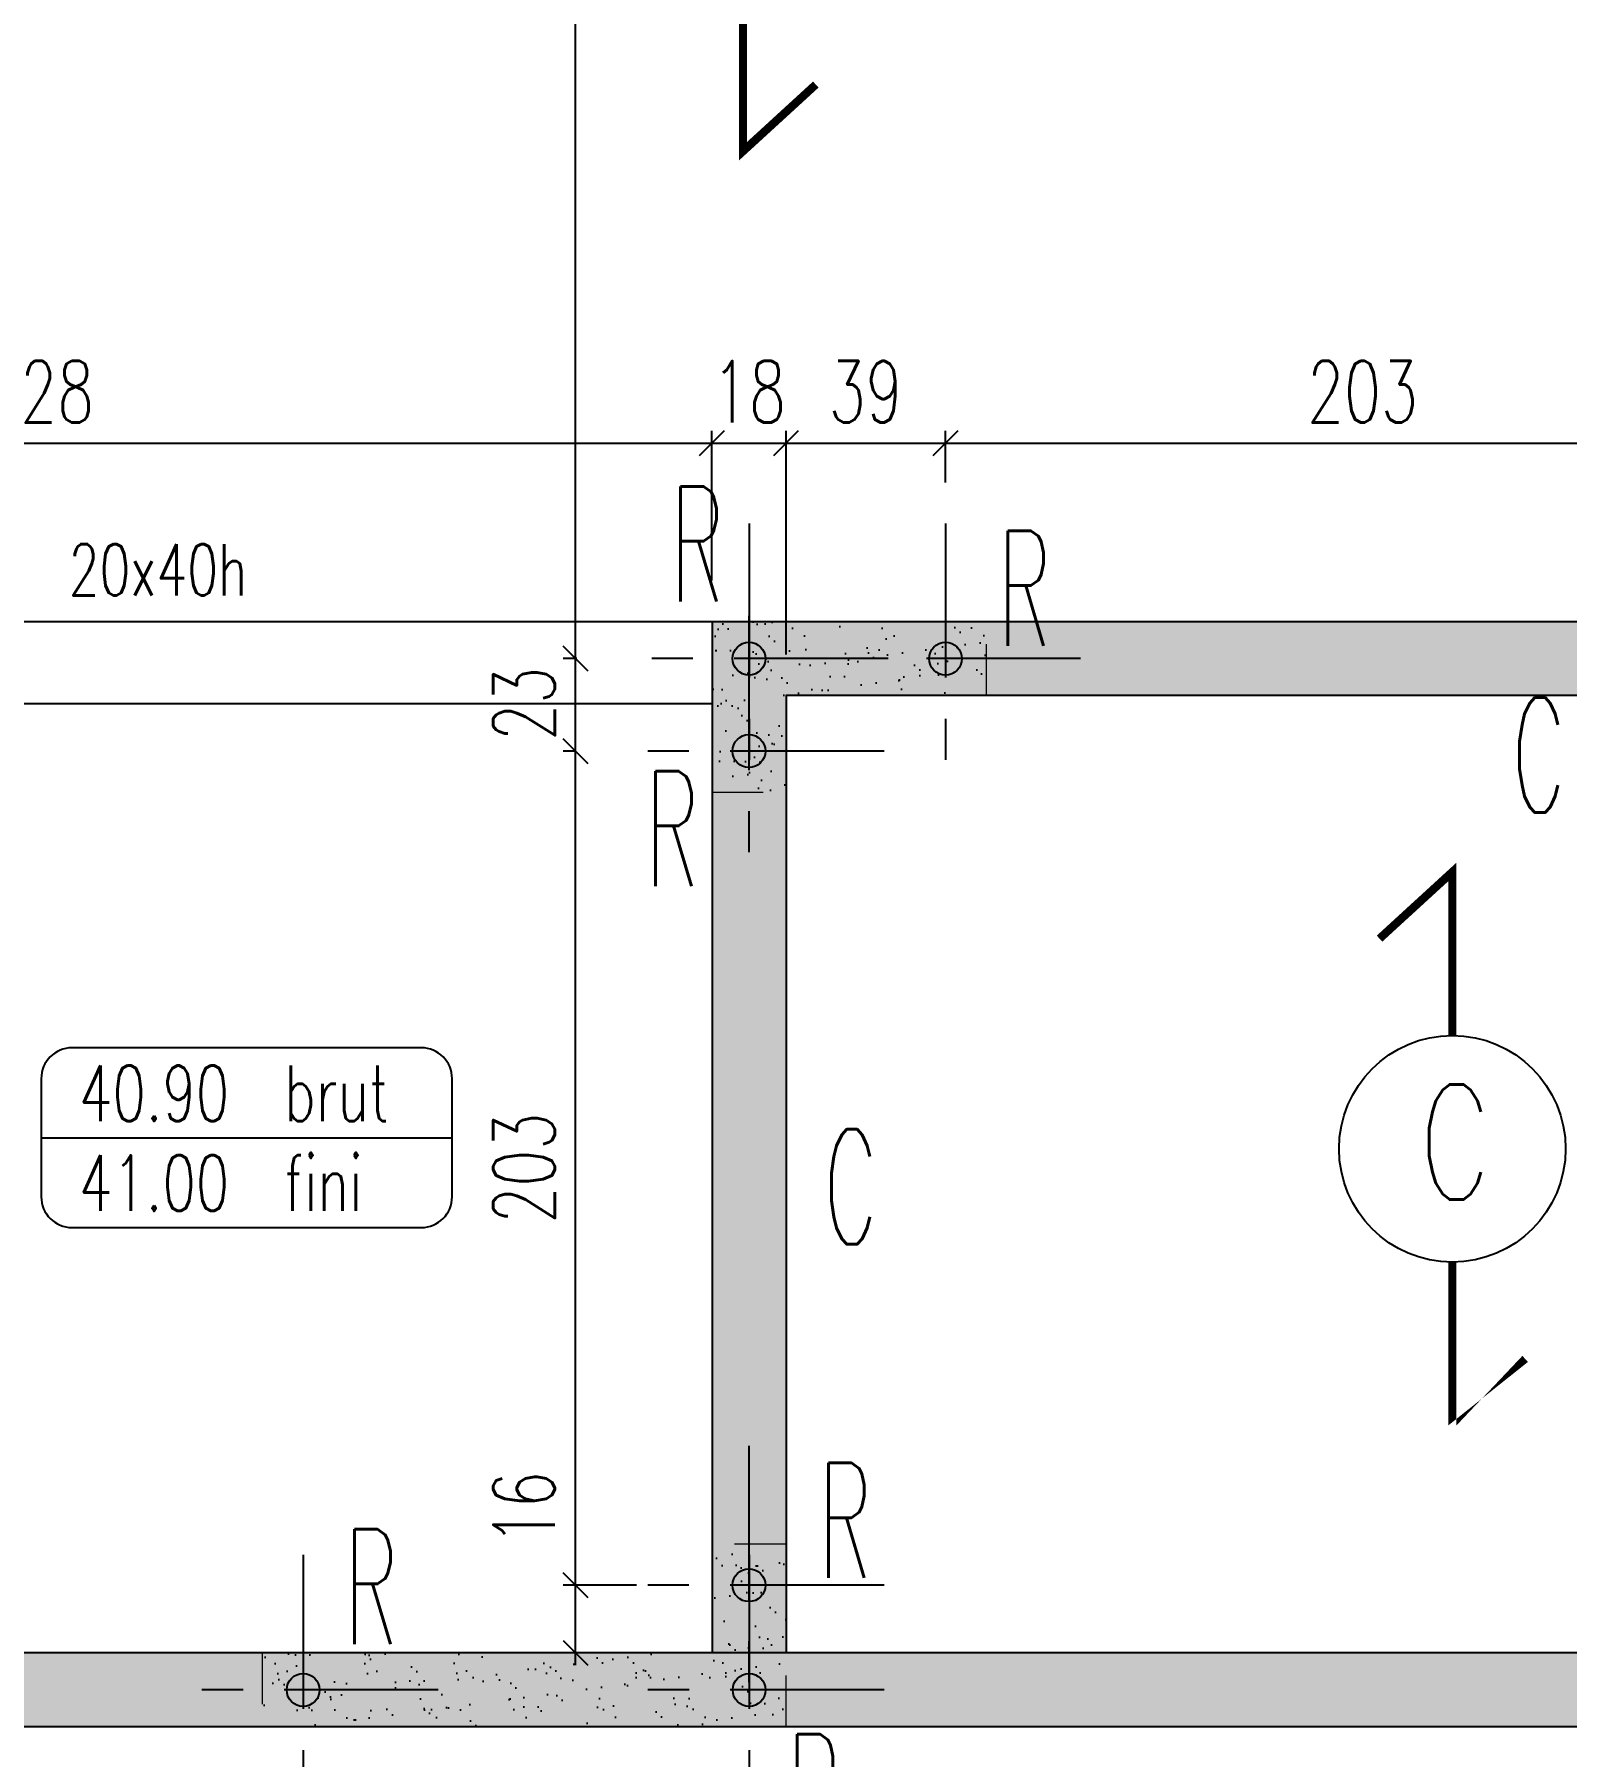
# Model space of a CAD drawing. Extents: x 308 to 437, y -199 to -146.
# Drawn here: x 420.174 to 423.903, y -184.368 to -180.177 of the extents above; entities that cross this region are included whole.
import ezdxf
from ezdxf.enums import TextEntityAlignment as Align

# ---------------------------------------------------------------- set-up
doc = ezdxf.new("R2010")
doc.units = 0
doc.header["$LTSCALE"] = 0.5
doc.header["$MEASUREMENT"] = 0
for name, pattern in [('AXES2', [1.125, 0.75, -0.125, 0.125, -0.125]), ('CACHE', [0.375, 0.25, -0.125]), ('DISCONTINU2', [0.375, 0.25, -0.125])]:
    doc.linetypes.add(name, pattern=pattern)
doc.layers.get('DEFPOINTS').update_dxf_attribs({"linetype": 'CONTINUOUS'})
for name, color, linetype in [('AXES', 6, 'AXES2'), ('COTATION', 7, 'CONTINUOUS'), ('HABILLAGE', 7, 'CONTINUOUS'), ('MURS', 3, 'CONTINUOUS'), ('PLANCHER', 7, 'CONTINUOUS'), ('POCHAGE', 254, 'CONTINUOUS'), ('POUTRES', 2, 'CONTINUOUS'), ('RAID', 1, 'CONTINUOUS'), ('RDC', 7, 'DISCONTINU2'), ('REPERAGE', 4, 'CONTINUOUS'), ('REPERE-CHAI', 4, 'CONTINUOUS'), ('REPERE-RAID', 4, 'CONTINUOUS')]:
    doc.layers.add(name, color=color, linetype=linetype)
doc.styles.add('ROMANS8', font='romans.shx', dxfattribs={"width": 0.7})
doc.styles.get("Standard").update_dxf_attribs({"font": 'txt.shx'})
doc.dimstyles.new('COT50 cm', dxfattribs={"dimtxt": 0.15, "dimasz": 0.06, "dimexe": 0.03, "dimexo": 0.1, "dimgap": 0.05, "dimtad": 1, "dimdec": 0, "dimlfac": 100, "dimzin": 0, "dimdsep": 46, "dimtxsty": 'ROMANS8', "dimblk1": 'OBLIQUE', "dimblk2": 'OBLIQUE', "dimsah": 1, "dimcen": 0.03, "dimdle": 0.03, "dimclrt": 1, "dimadec": 0, "dimazin": 0, "dimtfac": 1, "dimtdec": 0, "dimtmove": 0, "dimatfit": 3, "dimfxl": 0, "dimtolj": 1, "dimtzin": 0, "dimlwd": -1, "dimlwe": -1, "dimarcsym": 0})
pattern_1 = [(37.50000000000001, (-167.6973566364867, -4.289944968149939e-07), (-0.004409535067672572, 0.1348776638309211), [0, -0.1064, 0, -0.119, 0, -0.11375]), (7.499999999999999, (-167.6973566364867, -4.289944968149939e-07), (0.1238843693687409, 0.1975502245660818), [0, -0.0574, 0, -0.09590000000000001, 0, -0.03675]), (327.5, (-167.7834566364867, -4.289944968149939e-07), (0.2179899303226047, 0.000396133747587546), [0, -0.035, 0, -0.126, 0, -0.1645]), (317.5, (-167.7834566364867, -4.289944968149939e-07), (0.2104288623200606, 0.06143728954539746), [0, -0.0175, 0, -0.0826, 0, -0.09450000000000001])]
pattern_2 = [(37.50000000000001, (-513.7932252132141, 160.441264554556), (-0.004409535067672572, 0.1348776638309211), [0, -0.1064, 0, -0.119, 0, -0.11375]), (7.499999999999999, (-513.7932252132141, 160.441264554556), (0.1238843693687409, 0.1975502245660818), [0, -0.0574, 0, -0.09590000000000001, 0, -0.03675]), (327.5, (-513.8793252132141, 160.441264554556), (0.2179899303226047, 0.000396133747587546), [0, -0.035, 0, -0.126, 0, -0.1645]), (317.5, (-513.8793252132141, 160.441264554556), (0.2104288623200606, 0.06143728954539746), [0, -0.0175, 0, -0.0826, 0, -0.09450000000000001])]

# ---------------------------------------------------------------- blocks, each defined once
blk = doc.blocks.new('139')
at = {"layer": 'HABILLAGE', "color": 7}
blk.add_line((-0.6647674193192543, 0), (0.6647674193192543, 0), dxfattribs=at)
at = {"layer": 'HABILLAGE'}
blk.add_lwpolyline([(-0.5647674193192529, -0.2909585148416696), (0.5647674193192636, -0.2909585148416696, 0.414213562373095), (0.6647674193192632, -0.1909585148416681), (0.6647674193192614, 0.1909585148416717, 0.414213562373095), (0.5647674193192618, 0.2909585148416731), (-0.5647674193192529, 0.2909585148416767, 0.4142135623730961), (-0.6647674193192525, 0.1909585148416753), (-0.6647674193192525, -0.1909585148416681, 0.414213562373095)], format="xyb", close=True, dxfattribs=at)
at = {"layer": 'HABILLAGE', "color": 1, "width": 0.7}
for s, p in [('brut', (0.1214602672022504, 0.05395632803437067)), ('fini', (0.1214602672022504, -0.2370021868072989))]:
    blk.add_text(s, height=0.18, dxfattribs=at).set_placement(p)
for tag, p in [('NIVBRUT', (-0.5425253203965941, 0.05395632803437067)), ('NIVFINI', (-0.5425253203965941, -0.2370021868072989))]:
    blk.add_attdef(tag, p, '', height=0.18, dxfattribs=at)
blk = doc.blocks.new('_Oblique')
at = {"layer": 'COTATION', "color": 0, "lineweight": -2}
blk.add_line((-0.5, -0.5), (0.5, 0.5), dxfattribs=at)
blk = doc.blocks.new('*D1241')
at = {"layer": 'COTATION', "color": 0, "transparency": 16777216}
for p, q in [((421.4909964003459, -183.9512738963512), (421.4909964003459, -183.6362738963512)), ((421.6397421891355, -183.9512738963512), (421.4609964003459, -183.9512738963512)), ((421.4909964003459, -184.1462371879984), (421.4909964003459, -183.9512738963512)), ((421.6397421891355, -184.1162371879984), (421.4609964003459, -184.1162371879984))]:
    blk.add_line(p, q, dxfattribs=at)
at = {"layer": 'DEFPOINTS', "color": 0, "transparency": 16777216}
for p in [(421.4909964003459, -183.9512738963512), (421.7397421891355, -183.9512738963512), (421.7397421891355, -184.1162371879984)]:
    blk.add_point(p, dxfattribs=at)
at = {"layer": 'COTATION', "color": 0, "transparency": 16777216, "xscale": 0.06, "yscale": 0.06, "zscale": 0.06}
for p, rotation in [((421.4909964003459, -183.9512738963512), 90), ((421.4909964003459, -184.1162371879984), 270)]:
    blk.add_blockref('_Oblique', p, dxfattribs=dict(at, rotation=rotation))
at = {"layer": 'COTATION', "color": 1, "transparency": 16777216, "insert": (421.365996400346, -183.7637738963511), "char_height": 0.15, "attachment_point": 5, "rotation": 90, "style": 'ROMANS8'}
blk.add_mtext('\\A1;16', dxfattribs=at)
blk = doc.blocks.new('*D1242')
at = {"layer": 'COTATION', "color": 0, "transparency": 16777216}
for p, q in [((421.4909964003459, -183.9812738963512), (421.4909964003459, -181.8912654549372)), ((421.4909964003459, -181.9212654549372), (421.4609964003459, -181.9212654549372)), ((421.6397421891355, -183.9512738963512), (421.4609964003459, -183.9512738963512))]:
    blk.add_line(p, q, dxfattribs=at)
at = {"layer": 'DEFPOINTS', "color": 0, "transparency": 16777216}
for p in [(421.4909964003459, -181.9212654549372), (421.5844225059705, -181.9212654549372), (421.7397421891355, -183.9512738963512)]:
    blk.add_point(p, dxfattribs=at)
at = {"layer": 'COTATION', "color": 0, "transparency": 16777216, "xscale": 0.06, "yscale": 0.06, "zscale": 0.06}
for p, rotation in [((421.4909964003459, -181.9212654549372), 90), ((421.4909964003459, -183.9512738963512), 270)]:
    blk.add_blockref('_Oblique', p, dxfattribs=dict(at, rotation=rotation))
at = {"layer": 'COTATION', "color": 1, "transparency": 16777216, "insert": (421.365996400346, -182.9362696756441), "char_height": 0.15, "attachment_point": 5, "rotation": 90, "style": 'ROMANS8'}
blk.add_mtext('\\A1;203', dxfattribs=at)
blk = doc.blocks.new('*D1243')
at = {"layer": 'COTATION', "color": 0, "transparency": 16777216}
for p, q in [((421.4909964003459, -181.9512654549372), (421.4909964003459, -181.6662651973614)), ((421.4942174900123, -181.6962651973614), (421.4609964003459, -181.6962651973614)), ((421.4909964003459, -181.9212654549372), (421.4609964003459, -181.9212654549372))]:
    blk.add_line(p, q, dxfattribs=at)
at = {"layer": 'DEFPOINTS', "color": 0, "transparency": 16777216}
for p in [(421.4909964003459, -181.6962651973614), (421.5942174900123, -181.6962651973614), (421.5844225059705, -181.9212654549372)]:
    blk.add_point(p, dxfattribs=at)
at = {"layer": 'COTATION', "color": 0, "transparency": 16777216, "xscale": 0.06, "yscale": 0.06, "zscale": 0.06}
for p, rotation in [((421.4909964003459, -181.6962651973614), 90), ((421.4909964003459, -181.9212654549372), 270)]:
    blk.add_blockref('_Oblique', p, dxfattribs=dict(at, rotation=rotation))
at = {"layer": 'COTATION', "color": 1, "transparency": 16777216, "insert": (421.3659964003459, -181.8062664019803), "char_height": 0.15, "attachment_point": 5, "rotation": 90, "style": 'ROMANS8'}
blk.add_mtext('\\A1;23', dxfattribs=at)
blk = doc.blocks.new('*D1244')
at = {"layer": 'COTATION', "color": 0, "transparency": 16777216}
for p, q in [((421.6899674485092, -178.2062778944558), (421.4609964003459, -178.2062778944558)), ((421.4909964003459, -181.7262651973614), (421.4909964003459, -178.1762778944558)), ((421.4942174900123, -181.6962651973614), (421.4609964003459, -181.6962651973614))]:
    blk.add_line(p, q, dxfattribs=at)
at = {"layer": 'DEFPOINTS', "color": 0, "transparency": 16777216}
for p in [(421.4909964003459, -178.2062778944558), (421.7899674485092, -178.2062778944558), (421.5942174900123, -181.6962651973614)]:
    blk.add_point(p, dxfattribs=at)
at = {"layer": 'COTATION', "color": 0, "transparency": 16777216, "xscale": 0.06, "yscale": 0.06, "zscale": 0.06}
for p, rotation in [((421.4909964003459, -178.2062778944558), 90), ((421.4909964003459, -181.6962651973614), 270)]:
    blk.add_blockref('_Oblique', p, dxfattribs=dict(at, rotation=rotation))
at = {"layer": 'COTATION', "color": 1, "transparency": 16777216, "insert": (421.365996400346, -179.9512715459085), "char_height": 0.15, "attachment_point": 5, "rotation": 90, "style": 'ROMANS8'}
blk.add_mtext('\\A1;349', dxfattribs=at)
blk = doc.blocks.new('*D1462')
at = {"layer": 'COTATION', "color": 0, "transparency": 16777216}
for p, q in [((425.7065407434476, -184.3962649835464), (425.7065407434476, -185.2895429864402)), ((421.9136696866532, -184.635142492863), (421.9136696866532, -185.2895429864402)), ((421.8836696866532, -185.2595429864402), (425.7365407434476, -185.2595429864402))]:
    blk.add_line(p, q, dxfattribs=at)
at = {"layer": 'DEFPOINTS', "color": 0, "transparency": 16777216}
for p in [(425.7065407434476, -184.2962649835464), (421.9136696866532, -184.535142492863), (425.7065407434476, -185.2595429864402)]:
    blk.add_point(p, dxfattribs=at)
at = {"layer": 'COTATION', "color": 0, "transparency": 16777216, "xscale": 0.06, "yscale": 0.06, "zscale": 0.06, "rotation": 180}
blk.add_blockref('_Oblique', (421.9136696866532, -185.2595429864402), dxfattribs=at)
at = {"layer": 'COTATION', "color": 0, "transparency": 16777216, "xscale": 0.06, "yscale": 0.06, "zscale": 0.06}
blk.add_blockref('_Oblique', (425.7065407434476, -185.2595429864402), dxfattribs=at)
at = {"layer": 'COTATION', "color": 1, "transparency": 16777216, "insert": (423.8101052150504, -185.1345429864402), "char_height": 0.15, "attachment_point": 5, "style": 'ROMANS8'}
blk.add_mtext('\\A1;379', dxfattribs=at)
blk = doc.blocks.new('*D1470')
at = {"layer": 'COTATION', "color": 0, "transparency": 16777216}
for p, q in [((418.5463093594397, -181.2755705197512), (418.5463093594397, -181.1416903498241)), ((421.8231507340809, -181.5062654121868), (421.8231507340809, -181.1416903498241)), ((418.5163093594397, -181.1716903498241), (421.8531507340808, -181.1716903498241))]:
    blk.add_line(p, q, dxfattribs=at)
at = {"layer": 'DEFPOINTS', "color": 0, "transparency": 16777216}
for p in [(421.8231507340809, -181.1716903498241), (418.5463093594397, -181.3755705197512), (421.8231507340809, -181.6062654121868)]:
    blk.add_point(p, dxfattribs=at)
at = {"layer": 'COTATION', "color": 0, "transparency": 16777216, "xscale": 0.06, "yscale": 0.06, "zscale": 0.06, "rotation": 180}
blk.add_blockref('_Oblique', (418.5463093594397, -181.1716903498241), dxfattribs=at)
at = {"layer": 'COTATION', "color": 0, "transparency": 16777216, "xscale": 0.06, "yscale": 0.06, "zscale": 0.06}
blk.add_blockref('_Oblique', (421.8231507340809, -181.1716903498241), dxfattribs=at)
at = {"layer": 'COTATION', "color": 1, "transparency": 16777216, "insert": (420.1847300467603, -181.0466903498241), "char_height": 0.15, "attachment_point": 5, "style": 'ROMANS8'}
blk.add_mtext('\\A1;328', dxfattribs=at)
blk = doc.blocks.new('*D1471')
at = {"layer": 'COTATION', "color": 0, "transparency": 16777216}
for p, q in [((421.8231507340809, -181.5062654121868), (421.8231507340809, -181.1416903498241)), ((422.0034314396929, -181.6862649831923), (422.0034314396929, -181.1416903498241)), ((421.7931507340809, -181.1716903498241), (422.0334314396928, -181.1716903498241))]:
    blk.add_line(p, q, dxfattribs=at)
at = {"layer": 'DEFPOINTS', "color": 0, "transparency": 16777216}
for p in [(422.0034314396929, -181.1716903498241), (421.8231507340809, -181.6062654121868), (422.0034314396929, -181.7862649831923)]:
    blk.add_point(p, dxfattribs=at)
at = {"layer": 'COTATION', "color": 0, "transparency": 16777216, "xscale": 0.06, "yscale": 0.06, "zscale": 0.06, "rotation": 180}
blk.add_blockref('_Oblique', (421.8231507340809, -181.1716903498241), dxfattribs=at)
at = {"layer": 'COTATION', "color": 0, "transparency": 16777216, "xscale": 0.06, "yscale": 0.06, "zscale": 0.06}
blk.add_blockref('_Oblique', (422.0034314396929, -181.1716903498241), dxfattribs=at)
at = {"layer": 'COTATION', "color": 1, "transparency": 16777216, "insert": (421.9132910868868, -181.0466903498241), "char_height": 0.15, "attachment_point": 5, "style": 'ROMANS8'}
blk.add_mtext('\\A1;18', dxfattribs=at)
blk = doc.blocks.new('*D1472')
at = {"layer": 'COTATION', "color": 0, "transparency": 16777216}
for p, q in [((422.0034314396929, -181.6862649831923), (422.0034314396929, -181.1416903498241)), ((422.3915377967169, -181.2674057311642), (422.3915377967169, -181.1416903498241)), ((421.9734314396929, -181.1716903498241), (422.4215377967168, -181.1716903498241))]:
    blk.add_line(p, q, dxfattribs=at)
at = {"layer": 'DEFPOINTS', "color": 0, "transparency": 16777216}
for p in [(422.3915377967169, -181.1716903498241), (422.3915377967169, -181.3674057311642), (422.0034314396929, -181.7862649831923)]:
    blk.add_point(p, dxfattribs=at)
at = {"layer": 'COTATION', "color": 0, "transparency": 16777216, "xscale": 0.06, "yscale": 0.06, "zscale": 0.06, "rotation": 180}
blk.add_blockref('_Oblique', (422.0034314396929, -181.1716903498241), dxfattribs=at)
at = {"layer": 'COTATION', "color": 0, "transparency": 16777216, "xscale": 0.06, "yscale": 0.06, "zscale": 0.06}
blk.add_blockref('_Oblique', (422.3915377967169, -181.1716903498241), dxfattribs=at)
at = {"layer": 'COTATION', "color": 1, "transparency": 16777216, "insert": (422.1974846182048, -181.0466903498241), "char_height": 0.15, "attachment_point": 5, "style": 'ROMANS8'}
blk.add_mtext('\\A1;39', dxfattribs=at)
blk = doc.blocks.new('*D1473')
at = {"layer": 'COTATION', "color": 0, "transparency": 16777216}
for p, q in [((422.3915377967169, -181.2674057311642), (422.3915377967169, -181.1416903498241)), ((424.4214760931306, -181.2937578718915), (424.4214760931306, -181.1416903498241)), ((422.3615377967169, -181.1716903498241), (424.4514760931306, -181.1716903498241))]:
    blk.add_line(p, q, dxfattribs=at)
at = {"layer": 'DEFPOINTS', "color": 0, "transparency": 16777216}
for p in [(424.4214760931306, -181.1716903498241), (422.3915377967169, -181.3674057311642), (424.4214760931306, -181.3937578718915)]:
    blk.add_point(p, dxfattribs=at)
at = {"layer": 'COTATION', "color": 0, "transparency": 16777216, "xscale": 0.06, "yscale": 0.06, "zscale": 0.06, "rotation": 180}
blk.add_blockref('_Oblique', (422.3915377967169, -181.1716903498241), dxfattribs=at)
at = {"layer": 'COTATION', "color": 0, "transparency": 16777216, "xscale": 0.06, "yscale": 0.06, "zscale": 0.06}
blk.add_blockref('_Oblique', (424.4214760931306, -181.1716903498241), dxfattribs=at)
at = {"layer": 'COTATION', "color": 1, "transparency": 16777216, "insert": (423.4065069449238, -181.0466903498241), "char_height": 0.15, "attachment_point": 5, "style": 'ROMANS8'}
blk.add_mtext('\\A1;203', dxfattribs=at)
blk = doc.blocks.new('A$C6B096A38')
at = {"layer": 'POCHAGE'}
h = blk.add_hatch(dxfattribs=at)
h.set_pattern_fill('AR-SAND', color=0, scale=0.07)
h.set_pattern_definition(pattern_2)
h.paths.add_polyline_path([(76.3956721666458, -21.16500042863629), (75.72728215735344, -21.16500042863629), (75.72728215735344, -21.34499999999389), (75.72728215735344, -21.5799999999939), (75.90756288878583, -21.5799999999939), (75.90756288878583, -21.34499999999389), (76.3956721666458, -21.34499999999389)])
h = blk.add_hatch(dxfattribs=at)
h.set_pattern_fill('AR-SAND', color=0, scale=0.07)
h.set_pattern_definition(pattern_2)
h.paths.add_polyline_path([(75.90756288878583, -23.40999999999678), (75.72728215735344, -23.40999999999678), (75.72728203838324, -23.67497220444795), (74.63256276981554, -23.67497220444795), (74.63256288878586, -23.85499999999593), (75.90756288878583, -23.85499999999593)])
at = {"layer": 'AXES', "color": 1}
for p, q in [((75.81752037856779, -20.9261316199844), (75.81752037856779, -21.58386880763749)), ((76.29566921998946, -20.92614074761372), (76.29566921998946, -21.5838779352668)), ((75.81742252306958, -21.15113187756026), (75.81742252306958, -21.80886906521334)), ((76.15608610093796, -21.25500021381089), (75.49834891328487, -21.25500021381089)), ((76.624537813816, -21.2550093414402), (75.96680062616292, -21.2550093414402)), ((76.14629111689612, -21.48000047138675), (75.48855392924304, -21.48000047138675)), ((75.81742252306958, -23.17114031897421), (75.81742252306958, -23.82887750662729)), ((74.73249817905878, -23.43611750839545), (74.73249817905878, -24.09385469604854)), ((75.81780110992577, -23.43614032165942), (75.81780110992577, -24.09387750931251)), ((76.14629111689612, -23.51000891280069), (75.48855392924304, -23.51000891280069)), ((75.06136677288521, -23.76498610222194), (74.40362958523212, -23.76498610222194)), ((76.14666970375231, -23.76500891548591), (75.48893251609923, -23.76500891548591))]:
    blk.add_line(p, q, dxfattribs=at)
at = {"layer": 'RAID'}
for centre in [(75.81752037856779, -21.25500021381089), (76.29566921998946, -21.2550093414402), (75.81742252306958, -21.48000047138675), (75.81742252306958, -23.51000891280069), (74.73249817905878, -23.76498610222194), (75.81780110992577, -23.76500891548591)]:
    blk.add_circle(centre, 0.04, dxfattribs=at)
at = {"layer": 'RDC', "linetype": 'CACHE', "lineweight": 15}
for points in [[(75.72728215735344, -21.16500042863629), (75.72728215735344, -21.34499999999389), (75.72728215735344, -21.5799999999939), (75.90756288878583, -21.5799999999939), (75.90756288878583, -21.34499999999389), (76.3956721666458, -21.34499999999389), (76.3956721666458, -21.16500042863629)], [(75.72728203838324, -23.67497220444795), (74.63256276981554, -23.67497220444795), (74.63256288878586, -23.85499999999593), (75.90756288878583, -23.85499999999593), (75.90756288878583, -23.40999999999678), (75.72728215735344, -23.40999999999678)]]:
    blk.add_lwpolyline(points, close=True, dxfattribs=at)

msp = doc.modelspace()

# ---------------------------------------------------------------- hatches: boundary and pattern name
at = {"layer": 'POCHAGE'}
h = msp.add_hatch(color=256, dxfattribs=at)
h.dxf.hatch_style = 1
h.paths.add_polyline_path([(425.8268259829582, -181.6062649831923), (421.8234314396929, -181.6062649831923), (421.8234314396929, -184.1162400641888), (422.0034314396929, -184.1162411364116), (422.0034314396929, -181.7862649831923), (425.826826184595, -181.7862649831923), (425.8268286602477, -183.9962649822078), (426.0054690181063, -183.9962649822078), (426.002034363914, -181.7861120836127), (426.006826184424, -181.7861122993826), (426.0068222862113, -178.3062017299389), (425.826822286241, -178.3062282662505)])
h.paths.add_polyline_path([(425.8765426812535, -180.5461013218329, -1), (425.9565426812536, -180.5461013218329, -1)], flags=16)
h.paths.add_polyline_path([(425.9567789645131, -181.6962738990344, -1), (425.8767789645131, -181.6962738990344, -1)], flags=16)
h.paths.add_polyline_path([(425.8765408917262, -179.4161017932264, -1), (425.9565408917262, -179.4161017932264, -1)], flags=16)
h.paths.add_polyline_path([(424.4614760931306, -181.6962651978656, -1), (424.3814760931305, -181.6962651978656, -1)], flags=16)
h.paths.add_polyline_path([(422.4315377967169, -181.6962743249907, -1), (422.3515377967169, -181.6962743249907, -1)], flags=16)
h.paths.add_polyline_path([(421.9533889552952, -181.6962651973614, -1), (421.8733889552952, -181.6962651973614, -1)], flags=16)
h = msp.add_hatch(color=256, dxfattribs=at)
h.dxf.hatch_style = 1
h.paths.add_polyline_path([(414.9099354766618, -184.1161988819221), (411.2099354765547, -184.1161768417867), (411.2099354765547, -184.2961769599557), (414.9099354766618, -184.2961989701795), (425.7068289700066, -184.2962631977586), (425.7068289700066, -184.1162631967854), (415.0899354766617, -184.1161999541449), (415.0899354766618, -181.6062649821839), (411.0899338237245, -181.6062649821839), (411.0899190278549, -181.7862649821838), (414.9099354766617, -181.7862649821838)])
h.paths.add_polyline_path([(415.0399354766272, -183.9512649835472, -1), (414.9599354766272, -183.9512649835472, -1)], flags=16)
h.paths.add_polyline_path([(415.0399354766186, -184.2062649943543, -1), (414.9599354766186, -184.2062649943543, -1)], flags=16)
h.paths.add_polyline_path([(414.9596523961035, -181.9212654549372, -1), (415.0396523961036, -181.9212654549372, -1)], flags=16)
h.paths.add_polyline_path([(414.9599331017155, -181.6962743239823, -1), (415.0399331017155, -181.6962743239823, -1)], flags=16)
h.paths.add_polyline_path([(414.4814760931308, -181.6962651973614, -1), (414.5614760931308, -181.6962651973614, -1)], flags=16)
h.paths.add_polyline_path([(416.1246469556552, -184.2062126615026, -1), (416.0446469556552, -184.2062126615026, -1)], flags=16)
h.paths.add_polyline_path([(417.2543046651616, -184.2062649835442, -1), (417.1743046651615, -184.2062649835442, -1)], flags=16)
h.paths.add_polyline_path([(412.4515377966417, -181.6962743239823, -1), (412.5315377966418, -181.6962743239823, -1)], flags=16)
h.paths.add_polyline_path([(418.4965407431936, -184.1962649815143, -1), (418.4165407431936, -184.1962649815143, -1)], flags=16)
h.paths.add_polyline_path([(419.7381478131777, -184.206273896346, -1), (419.6581478131777, -184.206273896346, -1)], flags=16)
h.paths.add_polyline_path([(420.8683667557861, -184.2062510857724, -1), (420.7883667557861, -184.2062510857724, -1)], flags=16)
h.paths.add_polyline_path([(421.9536696866532, -184.2062738990364, -1), (421.8736696866532, -184.2062738990364, -1)], flags=16)
h = msp.add_hatch(dxfattribs=at)
h.set_pattern_fill('AR-SAND', color=0, scale=0.07)
h.set_pattern_definition(pattern_1)
h.paths.add_polyline_path([(421.8231507340809, -181.6062654121868), (421.8231507340809, -181.7862649835444), (421.8231507340809, -182.0212649835444), (422.0034314655132, -182.0212649835444), (422.0034314655132, -181.7862649835444), (422.4915407433732, -181.7862649835444), (422.4915407433732, -181.6062654121868)])
h = msp.add_hatch(dxfattribs=at)
h.set_pattern_fill('AR-SAND', color=0, scale=0.07)
h.set_pattern_definition(pattern_1)
h.paths.add_polyline_path([(421.8231507340809, -181.6062654121868), (421.8231507340809, -181.7862649835444), (421.8231507340809, -182.0212649835444), (422.0034314655132, -182.0212649835444), (422.0034314655132, -181.7862649835444), (422.4915407433732, -181.7862649835444), (422.4915407433732, -181.6062654121868)])
h = msp.add_hatch(dxfattribs=at)
h.set_pattern_fill('AR-SAND', color=0, scale=0.07)
h.set_pattern_definition(pattern_1)
h.paths.add_polyline_path([(421.8231507340809, -181.6062654121868), (421.8231507340809, -181.7862649835444), (421.8231507340809, -182.0212649835444), (422.0034314655132, -182.0212649835444), (422.0034314655132, -181.7862649835444), (422.4915407433732, -181.7862649835444), (422.4915407433732, -181.6062654121868)])
h = msp.add_hatch(dxfattribs=at)
h.set_pattern_fill('AR-SAND', color=0, scale=0.07)
h.set_pattern_definition(pattern_1)
h.paths.add_polyline_path([(421.8231507340809, -181.6062654121868), (421.8231507340809, -181.7862649835444), (421.8231507340809, -182.0212649835444), (422.0034314655132, -182.0212649835444), (422.0034314655132, -181.7862649835444), (422.4915407433732, -181.7862649835444), (422.4915407433732, -181.6062654121868)])
h = msp.add_hatch(dxfattribs=at)
h.set_pattern_fill('AR-SAND', color=0, scale=0.07)
h.set_pattern_definition(pattern_1)
h.paths.add_polyline_path([(421.8231507340809, -181.6062654121868), (421.8231507340809, -181.7862649835444), (421.8231507340809, -182.0212649835444), (422.0034314655132, -182.0212649835444), (422.0034314655132, -181.7862649835444), (422.4915407433732, -181.7862649835444), (422.4915407433732, -181.6062654121868)])
h = msp.add_hatch(dxfattribs=at)
h.set_pattern_fill('AR-SAND', color=0, scale=0.07)
h.set_pattern_definition(pattern_1)
h.paths.add_polyline_path([(421.8231507340809, -181.6062654121868), (421.8231507340809, -181.7862649835444), (421.8231507340809, -182.0212649835444), (422.0034314655132, -182.0212649835444), (422.0034314655132, -181.7862649835444), (422.4915407433732, -181.7862649835444), (422.4915407433732, -181.6062654121868)])
h = msp.add_hatch(dxfattribs=at)
h.set_pattern_fill('AR-SAND', color=0, scale=0.07)
h.set_pattern_definition(pattern_1)
h.paths.add_polyline_path([(421.8231507340809, -181.6062654121868), (421.8231507340809, -181.7862649835444), (421.8231507340809, -182.0212649835444), (422.0034314655132, -182.0212649835444), (422.0034314655132, -181.7862649835444), (422.4915407433732, -181.7862649835444), (422.4915407433732, -181.6062654121868)])
h = msp.add_hatch(dxfattribs=at)
h.set_pattern_fill('AR-SAND', color=0, scale=0.07)
h.set_pattern_definition(pattern_1)
h.paths.add_polyline_path([(421.8231507340809, -181.6062654121868), (421.8231507340809, -181.7862649835444), (421.8231507340809, -182.0212649835444), (422.0034314655132, -182.0212649835444), (422.0034314655132, -181.7862649835444), (422.4915407433732, -181.7862649835444), (422.4915407433732, -181.6062654121868)])
h = msp.add_hatch(dxfattribs=at)
h.set_pattern_fill('AR-SAND', color=0, scale=0.07)
h.set_pattern_definition(pattern_1)
h.paths.add_polyline_path([(421.8231507340809, -181.6062654121868), (421.8231507340809, -181.7862649835444), (421.8231507340809, -182.0212649835444), (422.0034314655132, -182.0212649835444), (422.0034314655132, -181.7862649835444), (422.4915407433732, -181.7862649835444), (422.4915407433732, -181.6062654121868)])
h = msp.add_hatch(dxfattribs=at)
h.set_pattern_fill('AR-SAND', color=0, scale=0.07)
h.set_pattern_definition(pattern_1)
h.paths.add_polyline_path([(421.8231507340809, -181.6062654121868), (421.8231507340809, -181.7862649835444), (421.8231507340809, -182.0212649835444), (422.0034314655132, -182.0212649835444), (422.0034314655132, -181.7862649835444), (422.4915407433732, -181.7862649835444), (422.4915407433732, -181.6062654121868)])
h = msp.add_hatch(dxfattribs=at)
h.set_pattern_fill('AR-SAND', color=0, scale=0.07)
h.set_pattern_definition(pattern_1)
h.paths.add_polyline_path([(421.8231507340809, -181.6062654121868), (421.8231507340809, -181.7862649835444), (421.8231507340809, -182.0212649835444), (422.0034314655132, -182.0212649835444), (422.0034314655132, -181.7862649835444), (422.4915407433732, -181.7862649835444), (422.4915407433732, -181.6062654121868)])
h = msp.add_hatch(dxfattribs=at)
h.set_pattern_fill('AR-SAND', color=0, scale=0.07)
h.set_pattern_definition(pattern_1)
h.paths.add_polyline_path([(421.8231507340809, -181.6062654121868), (421.8231507340809, -181.7862649835444), (421.8231507340809, -182.0212649835444), (422.0034314655132, -182.0212649835444), (422.0034314655132, -181.7862649835444), (422.4915407433732, -181.7862649835444), (422.4915407433732, -181.6062654121868)])
h = msp.add_hatch(dxfattribs=at)
h.set_pattern_fill('AR-SAND', color=0, scale=0.07)
h.set_pattern_definition(pattern_1)
h.paths.add_polyline_path([(421.8231507340809, -181.6062654121868), (421.8231507340809, -181.7862649835444), (421.8231507340809, -182.0212649835444), (422.0034314655132, -182.0212649835444), (422.0034314655132, -181.7862649835444), (422.4915407433732, -181.7862649835444), (422.4915407433732, -181.6062654121868)])
h = msp.add_hatch(dxfattribs=at)
h.set_pattern_fill('AR-SAND', color=0, scale=0.07)
h.set_pattern_definition(pattern_1)
h.paths.add_polyline_path([(421.8231507340809, -181.6062654121868), (421.8231507340809, -181.7862649835444), (421.8231507340809, -182.0212649835444), (422.0034314655132, -182.0212649835444), (422.0034314655132, -181.7862649835444), (422.4915407433732, -181.7862649835444), (422.4915407433732, -181.6062654121868)])
h = msp.add_hatch(dxfattribs=at)
h.set_pattern_fill('AR-SAND', color=0, scale=0.07)
h.set_pattern_definition(pattern_1)
h.paths.add_polyline_path([(421.8231507340809, -181.6062654121868), (421.8231507340809, -181.7862649835444), (421.8231507340809, -182.0212649835444), (422.0034314655132, -182.0212649835444), (422.0034314655132, -181.7862649835444), (422.4915407433732, -181.7862649835444), (422.4915407433732, -181.6062654121868)])
h = msp.add_hatch(dxfattribs=at)
h.set_pattern_fill('AR-SAND', color=0, scale=0.07)
h.set_pattern_definition(pattern_1)
h.paths.add_polyline_path([(421.8231507340809, -181.6062654121868), (421.8231507340809, -181.7862649835444), (421.8231507340809, -182.0212649835444), (422.0034314655132, -182.0212649835444), (422.0034314655132, -181.7862649835444), (422.4915407433732, -181.7862649835444), (422.4915407433732, -181.6062654121868)])
h = msp.add_hatch(dxfattribs=at)
h.set_pattern_fill('AR-SAND', color=0, scale=0.07)
h.set_pattern_definition(pattern_1)
h.paths.add_polyline_path([(421.8231507340809, -181.6062654121868), (421.8231507340809, -181.7862649835444), (421.8231507340809, -182.0212649835444), (422.0034314655132, -182.0212649835444), (422.0034314655132, -181.7862649835444), (422.4915407433732, -181.7862649835444), (422.4915407433732, -181.6062654121868)])
h = msp.add_hatch(dxfattribs=at)
h.set_pattern_fill('AR-SAND', color=0, scale=0.07)
h.set_pattern_definition(pattern_1)
h.paths.add_polyline_path([(421.8231507340809, -181.6062654121868), (421.8231507340809, -181.7862649835444), (421.8231507340809, -182.0212649835444), (422.0034314655132, -182.0212649835444), (422.0034314655132, -181.7862649835444), (422.4915407433732, -181.7862649835444), (422.4915407433732, -181.6062654121868)])
h = msp.add_hatch(dxfattribs=at)
h.set_pattern_fill('AR-SAND', color=0, scale=0.07)
h.set_pattern_definition(pattern_1)
h.paths.add_polyline_path([(421.8231507340809, -181.6062654121868), (421.8231507340809, -181.7862649835444), (421.8231507340809, -182.0212649835444), (422.0034314655132, -182.0212649835444), (422.0034314655132, -181.7862649835444), (422.4915407433732, -181.7862649835444), (422.4915407433732, -181.6062654121868)])
h = msp.add_hatch(dxfattribs=at)
h.set_pattern_fill('AR-SAND', color=0, scale=0.07)
h.set_pattern_definition(pattern_1)
h.paths.add_polyline_path([(421.8231507340809, -181.6062654121868), (421.8231507340809, -181.7862649835444), (421.8231507340809, -182.0212649835444), (422.0034314655132, -182.0212649835444), (422.0034314655132, -181.7862649835444), (422.4915407433732, -181.7862649835444), (422.4915407433732, -181.6062654121868)])
h = msp.add_hatch(dxfattribs=at)
h.set_pattern_fill('AR-SAND', color=0, scale=0.07)
h.set_pattern_definition(pattern_1)
h.paths.add_polyline_path([(421.8231507340809, -181.6062654121868), (421.8231507340809, -181.7862649835444), (421.8231507340809, -182.0212649835444), (422.0034314655132, -182.0212649835444), (422.0034314655132, -181.7862649835444), (422.4915407433732, -181.7862649835444), (422.4915407433732, -181.6062654121868)])
h = msp.add_hatch(dxfattribs=at)
h.set_pattern_fill('AR-SAND', color=0, scale=0.07)
h.set_pattern_definition(pattern_1)
h.paths.add_polyline_path([(421.8231507340809, -181.6062654121868), (421.8231507340809, -181.7862649835444), (421.8231507340809, -182.0212649835444), (422.0034314655132, -182.0212649835444), (422.0034314655132, -181.7862649835444), (422.4915407433732, -181.7862649835444), (422.4915407433732, -181.6062654121868)])
h = msp.add_hatch(dxfattribs=at)
h.set_pattern_fill('AR-SAND', color=0, scale=0.07)
h.set_pattern_definition(pattern_1)
h.paths.add_polyline_path([(421.8231507340809, -181.6062654121868), (421.8231507340809, -181.7862649835444), (421.8231507340809, -182.0212649835444), (422.0034314655132, -182.0212649835444), (422.0034314655132, -181.7862649835444), (422.4915407433732, -181.7862649835444), (422.4915407433732, -181.6062654121868)])
h = msp.add_hatch(dxfattribs=at)
h.set_pattern_fill('AR-SAND', color=0, scale=0.07)
h.set_pattern_definition(pattern_1)
h.paths.add_polyline_path([(421.8231507340809, -181.6062654121868), (421.8231507340809, -181.7862649835444), (421.8231507340809, -182.0212649835444), (422.0034314655132, -182.0212649835444), (422.0034314655132, -181.7862649835444), (422.4915407433732, -181.7862649835444), (422.4915407433732, -181.6062654121868)])
h = msp.add_hatch(dxfattribs=at)
h.set_pattern_fill('AR-SAND', color=0, scale=0.07)
h.set_pattern_definition(pattern_1)
h.paths.add_polyline_path([(421.8231507340809, -181.6062654121868), (421.8231507340809, -181.7862649835444), (421.8231507340809, -182.0212649835444), (422.0034314655132, -182.0212649835444), (422.0034314655132, -181.7862649835444), (422.4915407433732, -181.7862649835444), (422.4915407433732, -181.6062654121868)])
h = msp.add_hatch(dxfattribs=at)
h.set_pattern_fill('AR-SAND', color=0, scale=0.07)
h.set_pattern_definition(pattern_1)
h.paths.add_polyline_path([(421.8231507340809, -181.6062654121868), (421.8231507340809, -181.7862649835444), (421.8231507340809, -182.0212649835444), (422.0034314655132, -182.0212649835444), (422.0034314655132, -181.7862649835444), (422.4915407433732, -181.7862649835444), (422.4915407433732, -181.6062654121868)])
h = msp.add_hatch(dxfattribs=at)
h.set_pattern_fill('AR-SAND', color=0, scale=0.07)
h.set_pattern_definition(pattern_1)
h.paths.add_polyline_path([(421.8231507340809, -181.6062654121868), (421.8231507340809, -181.7862649835444), (421.8231507340809, -182.0212649835444), (422.0034314655132, -182.0212649835444), (422.0034314655132, -181.7862649835444), (422.4915407433732, -181.7862649835444), (422.4915407433732, -181.6062654121868)])
h = msp.add_hatch(dxfattribs=at)
h.set_pattern_fill('AR-SAND', color=0, scale=0.07)
h.set_pattern_definition(pattern_1)
h.paths.add_polyline_path([(422.0034314655132, -184.2962649835464), (422.0034314655132, -183.8512649835473), (421.8231507340809, -183.8512649835473), (421.8231506151106, -184.1162371879984), (420.7284313465429, -184.1162371879984), (420.7284314655133, -184.2962649835464)])
h = msp.add_hatch(dxfattribs=at)
h.set_pattern_fill('AR-SAND', color=0, scale=0.07)
h.set_pattern_definition(pattern_1)
h.paths.add_polyline_path([(422.0034314655132, -184.2962649835464), (422.0034314655132, -183.8512649835473), (421.8231507340809, -183.8512649835473), (421.8231506151106, -184.1162371879984), (420.7284313465429, -184.1162371879984), (420.7284314655133, -184.2962649835464)])
h = msp.add_hatch(dxfattribs=at)
h.set_pattern_fill('AR-SAND', color=0, scale=0.07)
h.set_pattern_definition(pattern_1)
h.paths.add_polyline_path([(422.0034314655132, -184.2962649835464), (422.0034314655132, -183.8512649835473), (421.8231507340809, -183.8512649835473), (421.8231506151106, -184.1162371879984), (420.7284313465429, -184.1162371879984), (420.7284314655133, -184.2962649835464)])
h = msp.add_hatch(dxfattribs=at)
h.set_pattern_fill('AR-SAND', color=0, scale=0.07)
h.set_pattern_definition(pattern_1)
h.paths.add_polyline_path([(422.0034314655132, -184.2962649835464), (422.0034314655132, -183.8512649835473), (421.8231507340809, -183.8512649835473), (421.8231506151106, -184.1162371879984), (420.7284313465429, -184.1162371879984), (420.7284314655133, -184.2962649835464)])
h = msp.add_hatch(dxfattribs=at)
h.set_pattern_fill('AR-SAND', color=0, scale=0.07)
h.set_pattern_definition(pattern_1)
h.paths.add_polyline_path([(422.0034314655132, -184.2962649835464), (422.0034314655132, -183.8512649835473), (421.8231507340809, -183.8512649835473), (421.8231506151106, -184.1162371879984), (420.7284313465429, -184.1162371879984), (420.7284314655133, -184.2962649835464)])
h = msp.add_hatch(dxfattribs=at)
h.set_pattern_fill('AR-SAND', color=0, scale=0.07)
h.set_pattern_definition(pattern_1)
h.paths.add_polyline_path([(422.0034314655132, -184.2962649835464), (422.0034314655132, -183.8512649835473), (421.8231507340809, -183.8512649835473), (421.8231506151106, -184.1162371879984), (420.7284313465429, -184.1162371879984), (420.7284314655133, -184.2962649835464)])
h = msp.add_hatch(dxfattribs=at)
h.set_pattern_fill('AR-SAND', color=0, scale=0.07)
h.set_pattern_definition(pattern_1)
h.paths.add_polyline_path([(422.0034314655132, -184.2962649835464), (422.0034314655132, -183.8512649835473), (421.8231507340809, -183.8512649835473), (421.8231506151106, -184.1162371879984), (420.7284313465429, -184.1162371879984), (420.7284314655133, -184.2962649835464)])
h = msp.add_hatch(dxfattribs=at)
h.set_pattern_fill('AR-SAND', color=0, scale=0.07)
h.set_pattern_definition(pattern_1)
h.paths.add_polyline_path([(422.0034314655132, -184.2962649835464), (422.0034314655132, -183.8512649835473), (421.8231507340809, -183.8512649835473), (421.8231506151106, -184.1162371879984), (420.7284313465429, -184.1162371879984), (420.7284314655133, -184.2962649835464)])
h = msp.add_hatch(dxfattribs=at)
h.set_pattern_fill('AR-SAND', color=0, scale=0.07)
h.set_pattern_definition(pattern_1)
h.paths.add_polyline_path([(422.0034314655132, -184.2962649835464), (422.0034314655132, -183.8512649835473), (421.8231507340809, -183.8512649835473), (421.8231506151106, -184.1162371879984), (420.7284313465429, -184.1162371879984), (420.7284314655133, -184.2962649835464)])
h = msp.add_hatch(dxfattribs=at)
h.set_pattern_fill('AR-SAND', color=0, scale=0.07)
h.set_pattern_definition(pattern_1)
h.paths.add_polyline_path([(422.0034314655132, -184.2962649835464), (422.0034314655132, -183.8512649835473), (421.8231507340809, -183.8512649835473), (421.8231506151106, -184.1162371879984), (420.7284313465429, -184.1162371879984), (420.7284314655133, -184.2962649835464)])
h = msp.add_hatch(dxfattribs=at)
h.set_pattern_fill('AR-SAND', color=0, scale=0.07)
h.set_pattern_definition(pattern_1)
h.paths.add_polyline_path([(422.0034314655132, -184.2962649835464), (422.0034314655132, -183.8512649835473), (421.8231507340809, -183.8512649835473), (421.8231506151106, -184.1162371879984), (420.7284313465429, -184.1162371879984), (420.7284314655133, -184.2962649835464)])
h = msp.add_hatch(dxfattribs=at)
h.set_pattern_fill('AR-SAND', color=0, scale=0.07)
h.set_pattern_definition(pattern_1)
h.paths.add_polyline_path([(422.0034314655132, -184.2962649835464), (422.0034314655132, -183.8512649835473), (421.8231507340809, -183.8512649835473), (421.8231506151106, -184.1162371879984), (420.7284313465429, -184.1162371879984), (420.7284314655133, -184.2962649835464)])
h = msp.add_hatch(dxfattribs=at)
h.set_pattern_fill('AR-SAND', color=0, scale=0.07)
h.set_pattern_definition(pattern_1)
h.paths.add_polyline_path([(422.0034314655132, -184.2962649835464), (422.0034314655132, -183.8512649835473), (421.8231507340809, -183.8512649835473), (421.8231506151106, -184.1162371879984), (420.7284313465429, -184.1162371879984), (420.7284314655133, -184.2962649835464)])
h = msp.add_hatch(dxfattribs=at)
h.set_pattern_fill('AR-SAND', color=0, scale=0.07)
h.set_pattern_definition(pattern_1)
h.paths.add_polyline_path([(422.0034314655132, -184.2962649835464), (422.0034314655132, -183.8512649835473), (421.8231507340809, -183.8512649835473), (421.8231506151106, -184.1162371879984), (420.7284313465429, -184.1162371879984), (420.7284314655133, -184.2962649835464)])
h = msp.add_hatch(dxfattribs=at)
h.set_pattern_fill('AR-SAND', color=0, scale=0.07)
h.set_pattern_definition(pattern_1)
h.paths.add_polyline_path([(422.0034314655132, -184.2962649835464), (422.0034314655132, -183.8512649835473), (421.8231507340809, -183.8512649835473), (421.8231506151106, -184.1162371879984), (420.7284313465429, -184.1162371879984), (420.7284314655133, -184.2962649835464)])
h = msp.add_hatch(dxfattribs=at)
h.set_pattern_fill('AR-SAND', color=0, scale=0.07)
h.set_pattern_definition(pattern_1)
h.paths.add_polyline_path([(422.0034314655132, -184.2962649835464), (422.0034314655132, -183.8512649835473), (421.8231507340809, -183.8512649835473), (421.8231506151106, -184.1162371879984), (420.7284313465429, -184.1162371879984), (420.7284314655133, -184.2962649835464)])
h = msp.add_hatch(dxfattribs=at)
h.set_pattern_fill('AR-SAND', color=0, scale=0.07)
h.set_pattern_definition(pattern_1)
h.paths.add_polyline_path([(422.0034314655132, -184.2962649835464), (422.0034314655132, -183.8512649835473), (421.8231507340809, -183.8512649835473), (421.8231506151106, -184.1162371879984), (420.7284313465429, -184.1162371879984), (420.7284314655133, -184.2962649835464)])
h = msp.add_hatch(dxfattribs=at)
h.set_pattern_fill('AR-SAND', color=0, scale=0.07)
h.set_pattern_definition(pattern_1)
h.paths.add_polyline_path([(422.0034314655132, -184.2962649835464), (422.0034314655132, -183.8512649835473), (421.8231507340809, -183.8512649835473), (421.8231506151106, -184.1162371879984), (420.7284313465429, -184.1162371879984), (420.7284314655133, -184.2962649835464)])
h = msp.add_hatch(dxfattribs=at)
h.set_pattern_fill('AR-SAND', color=0, scale=0.07)
h.set_pattern_definition(pattern_1)
h.paths.add_polyline_path([(422.0034314655132, -184.2962649835464), (422.0034314655132, -183.8512649835473), (421.8231507340809, -183.8512649835473), (421.8231506151106, -184.1162371879984), (420.7284313465429, -184.1162371879984), (420.7284314655133, -184.2962649835464)])
h = msp.add_hatch(dxfattribs=at)
h.set_pattern_fill('AR-SAND', color=0, scale=0.07)
h.set_pattern_definition(pattern_1)
h.paths.add_polyline_path([(422.0034314655132, -184.2962649835464), (422.0034314655132, -183.8512649835473), (421.8231507340809, -183.8512649835473), (421.8231506151106, -184.1162371879984), (420.7284313465429, -184.1162371879984), (420.7284314655133, -184.2962649835464)])
h = msp.add_hatch(dxfattribs=at)
h.set_pattern_fill('AR-SAND', color=0, scale=0.07)
h.set_pattern_definition(pattern_1)
h.paths.add_polyline_path([(422.0034314655132, -184.2962649835464), (422.0034314655132, -183.8512649835473), (421.8231507340809, -183.8512649835473), (421.8231506151106, -184.1162371879984), (420.7284313465429, -184.1162371879984), (420.7284314655133, -184.2962649835464)])
h = msp.add_hatch(dxfattribs=at)
h.set_pattern_fill('AR-SAND', color=0, scale=0.07)
h.set_pattern_definition(pattern_1)
h.paths.add_polyline_path([(422.0034314655132, -184.2962649835464), (422.0034314655132, -183.8512649835473), (421.8231507340809, -183.8512649835473), (421.8231506151106, -184.1162371879984), (420.7284313465429, -184.1162371879984), (420.7284314655133, -184.2962649835464)])
h = msp.add_hatch(dxfattribs=at)
h.set_pattern_fill('AR-SAND', color=0, scale=0.07)
h.set_pattern_definition(pattern_1)
h.paths.add_polyline_path([(422.0034314655132, -184.2962649835464), (422.0034314655132, -183.8512649835473), (421.8231507340809, -183.8512649835473), (421.8231506151106, -184.1162371879984), (420.7284313465429, -184.1162371879984), (420.7284314655133, -184.2962649835464)])
h = msp.add_hatch(dxfattribs=at)
h.set_pattern_fill('AR-SAND', color=0, scale=0.07)
h.set_pattern_definition(pattern_1)
h.paths.add_polyline_path([(422.0034314655132, -184.2962649835464), (422.0034314655132, -183.8512649835473), (421.8231507340809, -183.8512649835473), (421.8231506151106, -184.1162371879984), (420.7284313465429, -184.1162371879984), (420.7284314655133, -184.2962649835464)])
h = msp.add_hatch(dxfattribs=at)
h.set_pattern_fill('AR-SAND', color=0, scale=0.07)
h.set_pattern_definition(pattern_1)
h.paths.add_polyline_path([(422.0034314655132, -184.2962649835464), (422.0034314655132, -183.8512649835473), (421.8231507340809, -183.8512649835473), (421.8231506151106, -184.1162371879984), (420.7284313465429, -184.1162371879984), (420.7284314655133, -184.2962649835464)])
h = msp.add_hatch(dxfattribs=at)
h.set_pattern_fill('AR-SAND', color=0, scale=0.07)
h.set_pattern_definition(pattern_1)
h.paths.add_polyline_path([(422.0034314655132, -184.2962649835464), (422.0034314655132, -183.8512649835473), (421.8231507340809, -183.8512649835473), (421.8231506151106, -184.1162371879984), (420.7284313465429, -184.1162371879984), (420.7284314655133, -184.2962649835464)])
h = msp.add_hatch(dxfattribs=at)
h.set_pattern_fill('AR-SAND', color=0, scale=0.07)
h.set_pattern_definition(pattern_1)
h.paths.add_polyline_path([(422.0034314655132, -184.2962649835464), (422.0034314655132, -183.8512649835473), (421.8231507340809, -183.8512649835473), (421.8231506151106, -184.1162371879984), (420.7284313465429, -184.1162371879984), (420.7284314655133, -184.2962649835464)])
at = {"layer": 'RAID'}
for points in [[(421.9533889552953, -181.6962651973614, 1), (421.8733889552952, -181.6962651973614, 1)], [(422.431537796717, -181.6962743249907, 1), (422.3515377967169, -181.6962743249907, 1)], [(420.8683667557862, -184.2062510857724, 1), (420.7883667557861, -184.2062510857724, 1)], [(421.9536696866533, -184.2062738990364, 1), (421.8736696866532, -184.2062738990364, 1)]]:
    msp.add_hatch(color=256, dxfattribs=at).paths.add_polyline_path(points)

# ---------------------------------------------------------------- linework, layer by layer
at = {"layer": 'MURS'}
for p, q in [((425.8268287946711, -184.1162639115995), (415.0899354766617, -184.1161999541449)), ((426.0068289963093, -184.2962649823715), (414.9099354766618, -184.2961989701795))]:
    msp.add_line(p, q, dxfattribs=at)
for points in [[(425.8268170773296, -173.6562649830442), (425.8268259829582, -181.6062649831923), (421.8234314396929, -181.6062649831923), (421.8234314396929, -184.1162400641888)], [(425.826826184595, -181.7862649831923), (422.0034314396929, -181.7862649831923), (422.0034314396929, -184.1162411364116)]]:
    msp.add_lwpolyline(points, dxfattribs=at)
at = {"layer": 'PLANCHER', "color": 1, "const_width": 0.02}
for points in [[(421.8987693033539, -180.0632587891498), (421.8987693033543, -180.4613401931269), (422.0759591664635, -180.2990491162274)], [(423.6249752781365, -182.6134744303102), (423.6249752781362, -182.2153930263332), (423.4477854150271, -182.3776841032326)], [(423.6249752781371, -183.1648026061853), (423.6249752781375, -183.5628840101623), (423.8021651412466, -183.4005929332628)]]:
    msp.add_lwpolyline(points, dxfattribs=at)
at = {"layer": 'PLANCHER', "color": 1}
msp.add_circle((423.6249752781368, -182.8891385182478), 0.2756640879375505, dxfattribs=at)
at = {"layer": 'POUTRES'}
for p, q in [((421.8234314396929, -181.6062654098142), (418.5465405174048, -181.6062751898215)), ((421.8234320366006, -181.8062654098133), (418.5465411143126, -181.8062751898206))]:
    msp.add_line(p, q, dxfattribs=at)
at = {"layer": 'RAID'}
for centre in [(421.9133889552952, -181.6962651973614), (422.3915377967169, -181.6962743249907), (420.8283667557861, -184.2062510857724), (421.9136696866532, -184.2062738990364)]:
    msp.add_circle(centre, 0.04, dxfattribs=at)

# ---------------------------------------------------------------- block references
at = {"layer": 'HABILLAGE', "color": 1, "xscale": 0.7521624, "yscale": 0.7521624, "zscale": 0.7521624}
msp.add_blockref('139', (420.6908828944202, -182.8621457389627), dxfattribs=at).add_auto_attribs({'NIVBRUT': '40.90', 'NIVFINI': '41.00'})
at = {"layer": 'RDC'}
msp.add_blockref('A$C6B096A38', (346.0958685767274, -160.4412649835505), dxfattribs=at)

# ---------------------------------------------------------------- texts
at = {"layer": 'PLANCHER', "color": 1, "width": 0.7}
msp.add_text('C', height=0.28, dxfattribs=at).set_placement((423.6313652923328, -182.8726256804711), align=Align.MIDDLE)
at = {"layer": 'REPERAGE', "color": 1, "style": 'ROMANS8', "width": 0.7}
msp.add_text(' 20x40h', height=0.125, dxfattribs=at).set_placement((420.1977878475417, -181.5423732558048))
at = {"layer": 'REPERE-CHAI', "color": 4, "width": 0.519}
for p in [(423.769731325911, -182.070934063873), (422.0953161937019, -183.1216312607487)]:
    msp.add_text('C', height=0.28, dxfattribs=at).set_placement(p)
at = {"layer": 'REPERE-RAID', "color": 4, "width": 0.519}
for p in [(421.7219707556611, -181.5572753282359), (422.5181667990233, -181.664926741117), (421.661086173298, -182.2499867565124), (422.0818936710044, -183.9335987299755), (420.9285514694938, -184.0950222865537), (422.0054885891293, -184.5939996695826)]:
    msp.add_text('R', height=0.28, dxfattribs=at).set_placement(p)

# ---------------------------------------------------------------- dimensions: what is measured, and where the dimension line sits
at = {"layer": 'COTATION'}
for base, p1, p2, picture, middle in [((421.4909964003459, -178.2062778944558), (421.5942174900123, -181.6962651973614), (421.7899674485092, -178.2062778944558), '*D1244', (421.365996400346, -179.9512715459085)), ((421.4909964003459, -181.9212654549372), (421.7397421891355, -183.9512738963512), (421.5844225059705, -181.9212654549372), '*D1242', (421.365996400346, -182.9362696756441))]:
    dim = msp.add_linear_dim(base=base, p1=p1, p2=p2, angle=90, dimstyle='COT50 cm', override={"dimtmove": 1}, dxfattribs=at)
    dim.commit()
    dim.dimension.update_dxf_attribs({"geometry": picture, "text_midpoint": middle})
for base, p1, p2, picture, middle in [((421.8231507340809, -181.1716903498241), (418.5463093594397, -181.3755705197512), (421.8231507340809, -181.6062654121868), '*D1470', (420.1847300467603, -181.0466903498241)), ((422.3915377967169, -181.1716903498241), (422.0034314396929, -181.7862649831923), (422.3915377967169, -181.3674057311642), '*D1472', (422.1974846182048, -181.0466903498241)), ((424.4214760931306, -181.1716903498241), (422.3915377967169, -181.3674057311642), (424.4214760931306, -181.3937578718915), '*D1473', (423.4065069449238, -181.0466903498241)), ((425.7065407434476, -185.2595429864402), (421.9136696866532, -184.535142492863), (425.7065407434476, -184.2962649835464), '*D1462', (423.8101052150504, -185.1345429864402))]:
    dim = msp.add_linear_dim(base=base, p1=p1, p2=p2, dimstyle='COT50 cm', override={"dimtmove": 1}, dxfattribs=at)
    dim.commit()
    dim.dimension.update_dxf_attribs({"geometry": picture, "text_midpoint": middle})
dim = msp.add_linear_dim(base=(422.0034314396929, -181.1716903498241), p1=(421.8231507340809, -181.6062654121868), p2=(422.0034314396929, -181.7862649831923), dimstyle='COT50 cm', override={"dimtmove": 1}, dxfattribs=at)
dim.commit()
dim.dimension.update_dxf_attribs({"geometry": '*D1471', "text_midpoint": (421.9132910868868, -181.1716903498241), "dimtype": 160})
dim = msp.add_linear_dim(base=(421.4909964003459, -181.6962651973614), p1=(421.5844225059705, -181.9212654549372), p2=(421.5942174900123, -181.6962651973614), angle=90, dimstyle='COT50 cm', override={"dimtmove": 1}, dxfattribs=at)
dim.commit()
dim.dimension.update_dxf_attribs({"geometry": '*D1243', "text_midpoint": (421.4909964003459, -181.8062664019803), "dimtype": 160})
dim = msp.add_linear_dim(base=(421.4909964003459, -183.9512738963512), p1=(421.7397421891355, -184.1162371879984), p2=(421.7397421891355, -183.9512738963512), angle=90, dimstyle='COT50 cm', dxfattribs=at)
dim.commit()
dim.dimension.update_dxf_attribs({"geometry": '*D1241', "text_midpoint": (421.365996400346, -183.7637738963511)})

doc.saveas('drawing.dxf')
